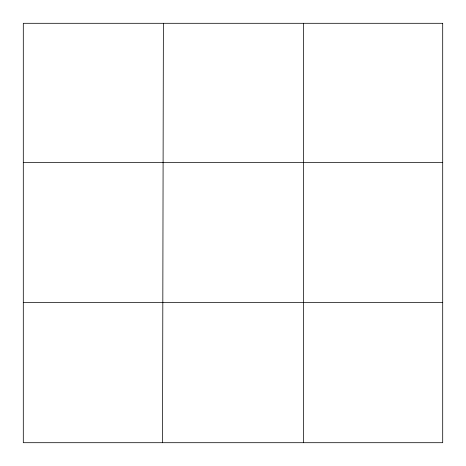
<?xml version="1.0" encoding="UTF-8"?>
<svg xmlns="http://www.w3.org/2000/svg" width="466" height="466" viewBox="0 0 466 466"><rect width="100%" height="100%" fill="white"/><g stroke="black" fill="none" stroke-linecap="round" stroke-linejoin="round"><path stroke-width="0.7" d="M162.541 442.7L163.38 23.3M23.3 162.541L442.7 162.541M23.3 302.62L442.7 302.62M303.459 23.3L303.459 442.7M442.7 23.3L23.3 23.3L23.3 442.7L442.7 442.7L442.7 23.3"/></g></svg>
